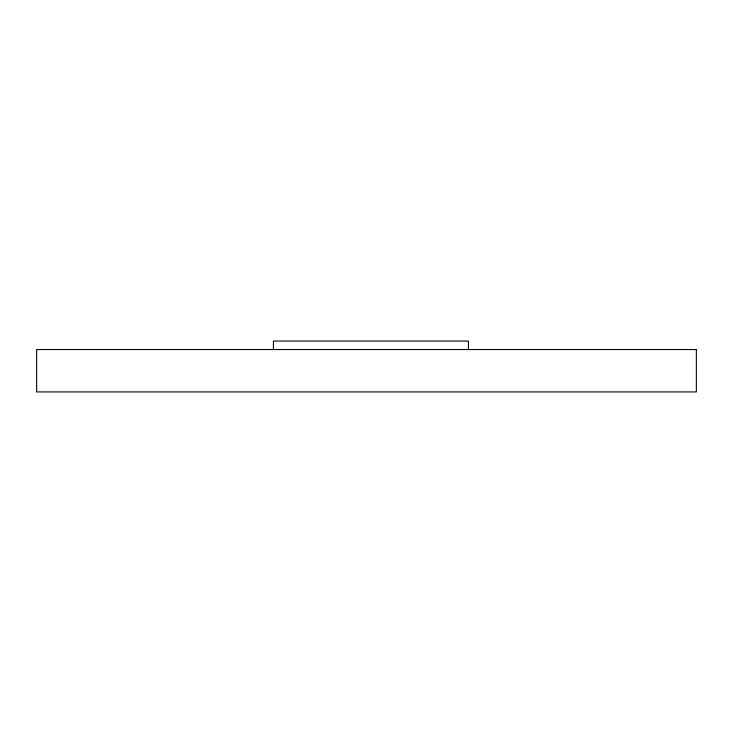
<?xml version="1.0" encoding="UTF-8"?>
<svg xmlns="http://www.w3.org/2000/svg" width="733" height="733" viewBox="0 0 733 733"><rect width="100%" height="100%" fill="white"/><g stroke="black" fill="none" stroke-linecap="round" stroke-linejoin="round"><path stroke-width="1.1" d="M468.451 349.54L468.451 341.065L273.427 341.065L273.427 349.54M696.35 349.54L36.65 349.54L36.65 391.935L696.35 391.935L696.35 349.54"/></g></svg>
